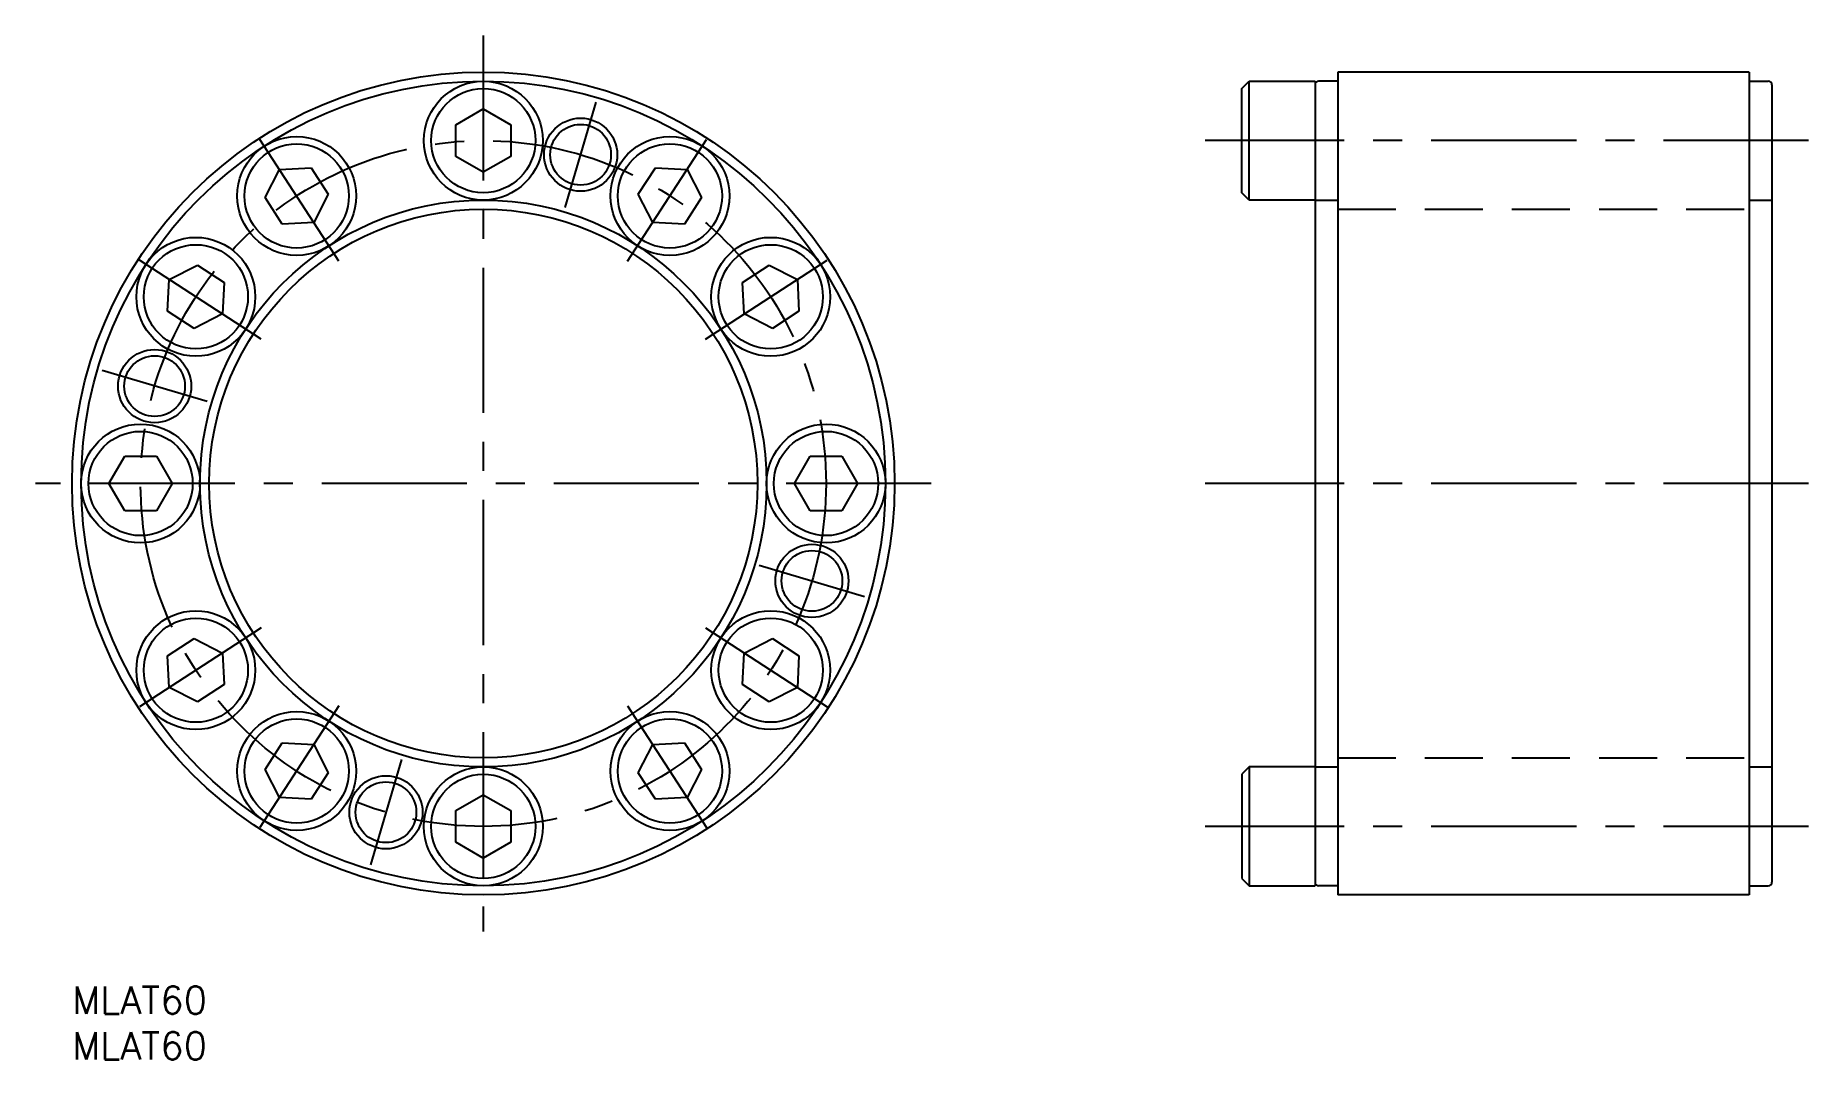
# Model space of a CAD drawing. Extents: x -4 to 190, y -8 to 104.
import ezdxf

# ---------------------------------------------------------------- set-up
doc = ezdxf.new("R2010")
doc.units = 0
doc.header["$LTSCALE"] = 0.5
doc.linetypes.add('CENTER', pattern=[50.8, 31.75, -6.35, 6.35, -6.35])
doc.linetypes.add('DASHED', pattern=[19.05, 12.7, -6.35])
for name, color, linetype in [('MSM_CENTER', 1, 'CENTER'), ('MSM_CONTINUOUS', 7, 'CONTINUOUS'), ('MSM_DASHED', 4, 'DASHED'), ('MSM_NARROW', 5, 'CONTINUOUS'), ('MSM_PART_NUMBER', 7, 'CONTINUOUS')]:
    doc.layers.add(name, color=color, linetype=linetype)
doc.styles.get("Standard").update_dxf_attribs({"font": 'txt.shx', "height": 3, "bigfont": 'bigfont.shx'})

# ---------------------------------------------------------------- blocks, each defined once
blk = doc.blocks.new('*U3')
at = {"layer": 'MSM_PART_NUMBER'}
blk.add_text('MLAT60', height=3, dxfattribs=at).set_placement((0, -3))
blk = doc.blocks.new('*U4')
at = {"layer": 'MSM_PART_NUMBER'}
blk.add_text('MLAT60', height=3, dxfattribs=at).set_placement((0, -8))

msp = doc.modelspace()

# ---------------------------------------------------------------- linework, layer by layer
at = {"layer": 'MSM_CENTER'}
for p, q in [((45, 104), (45, 6)), ((53.95, 85.2), (57.35, 96.71)), ((29.21, 79.32), (19.95, 93.58)), ((60.79, 79.32), (70.05, 93.58)), ((190, 92.5), (124, 92.5)), ((20.68, 70.79), (6.42, 80.05)), ((69.32, 70.79), (83.58, 80.05)), ((14.8, 63.95), (3.29, 67.35)), ((94, 55), (-4, 55)), ((190, 55), (124, 55)), ((75.2, 46.05), (86.71, 42.65)), ((20.68, 39.21), (6.42, 29.95)), ((69.32, 39.21), (83.58, 29.95)), ((29.21, 30.68), (19.95, 16.42)), ((60.79, 30.68), (70.05, 16.42)), ((36.05, 24.8), (32.65, 13.29)), ((190, 17.5), (124, 17.5))]:
    msp.add_line(p, q, dxfattribs=at)
msp.add_circle((45, 55), 37.5, dxfattribs=at)
at = {"layer": 'MSM_CONTINUOUS'}
for p, q in [((128, 98.2), (128.8, 99)), ((128.8, 86), (128.8, 99)), ((128.8, 99), (136, 99)), ((136, 99), (136, 11)), ((138.5, 99), (136.4, 99)), ((138.5, 100), (138.5, 10)), ((183.5, 100), (138.5, 100)), ((183.5, 100), (183.5, 10)), ((183.5, 99), (185.6, 99)), ((128, 86.8), (128, 98.2)), ((186, 98.6), (186, 11.4)), ((42, 94.23), (45, 95.96)), ((45, 95.96), (48, 94.23)), ((42, 90.77), (42, 94.23)), ((48, 94.23), (48, 90.77)), ((21.12, 86.27), (22.69, 89.36)), ((22.69, 89.36), (26.15, 89.54)), ((26.15, 89.54), (28.04, 86.63)), ((45, 89.04), (42, 90.77)), ((48, 90.77), (45, 89.04)), ((61.96, 86.63), (63.85, 89.54)), ((63.85, 89.54), (67.31, 89.36)), ((67.31, 89.36), (68.88, 86.27)), ((23, 83.36), (21.12, 86.27)), ((28.04, 86.63), (26.46, 83.54)), ((63.54, 83.54), (61.96, 86.63)), ((68.88, 86.27), (67, 83.36)), ((128.8, 86), (128, 86.8)), ((136, 86), (128.8, 86)), ((26.46, 83.54), (23, 83.36)), ((67, 83.36), (63.54, 83.54)), ((10.64, 77.31), (13.73, 78.88)), ((13.73, 78.88), (16.64, 77)), ((73.36, 77), (76.27, 78.88)), ((76.27, 78.88), (79.36, 77.31)), ((10.46, 73.85), (10.64, 77.31)), ((16.64, 77), (16.46, 73.54)), ((73.54, 73.54), (73.36, 77)), ((79.36, 77.31), (79.54, 73.85)), ((13.37, 71.96), (10.46, 73.85)), ((79.54, 73.85), (76.63, 71.96)), ((16.46, 73.54), (13.37, 71.96)), ((76.63, 71.96), (73.54, 73.54)), ((4.04, 55), (5.77, 58)), ((5.77, 58), (9.23, 58)), ((9.23, 58), (10.96, 55)), ((79.04, 55), (80.77, 58)), ((80.77, 58), (84.23, 58)), ((84.23, 58), (85.96, 55)), ((5.77, 52), (4.04, 55)), ((10.96, 55), (9.23, 52)), ((80.77, 52), (79.04, 55)), ((85.96, 55), (84.23, 52)), ((9.23, 52), (5.77, 52)), ((84.23, 52), (80.77, 52)), ((10.46, 36.15), (13.37, 38.04)), ((13.37, 38.04), (16.46, 36.46)), ((73.54, 36.46), (76.63, 38.04)), ((76.63, 38.04), (79.54, 36.15)), ((10.64, 32.69), (10.46, 36.15)), ((16.46, 36.46), (16.64, 33)), ((73.36, 33), (73.54, 36.46)), ((79.54, 36.15), (79.36, 32.69)), ((16.64, 33), (13.73, 31.12)), ((76.27, 31.12), (73.36, 33)), ((13.73, 31.12), (10.64, 32.69)), ((79.36, 32.69), (76.27, 31.12)), ((21.12, 23.73), (23, 26.64)), ((23, 26.64), (26.46, 26.46)), ((26.46, 26.46), (28.04, 23.37)), ((61.96, 23.37), (63.54, 26.46)), ((63.54, 26.46), (67, 26.64)), ((67, 26.64), (68.88, 23.73)), ((22.69, 20.64), (21.12, 23.73)), ((28.04, 23.37), (26.15, 20.46)), ((63.85, 20.46), (61.96, 23.37)), ((68.88, 23.73), (67.31, 20.64)), ((128.8, 24), (128, 23.2)), ((128.8, 24), (128.8, 11)), ((136, 24), (128.8, 24)), ((128, 23.2), (128, 11.8)), ((26.15, 20.46), (22.69, 20.64)), ((42, 19.23), (45, 20.96)), ((45, 20.96), (48, 19.23)), ((67.31, 20.64), (63.85, 20.46)), ((42, 15.77), (42, 19.23)), ((48, 19.23), (48, 15.77)), ((45, 14.04), (42, 15.77)), ((48, 15.77), (45, 14.04)), ((128, 11.8), (128.8, 11)), ((128.8, 11), (136, 11)), ((138.5, 11), (136.4, 11)), ((183.5, 10), (138.5, 10)), ((183.5, 11), (185.6, 11))]:
    msp.add_line(p, q, dxfattribs=at)
for centre, radius in [((45, 55), 45), ((45, 55), 44), ((45, 92.5), 6.5), ((45, 92.5), 5.7), ((55.65, 90.96), 3.32), ((24.58, 86.45), 6.5), ((24.58, 86.45), 5.7), ((65.42, 86.45), 6.5), ((65.42, 86.45), 5.7), ((45, 55), 31), ((45, 55), 30), ((13.55, 75.42), 6.5), ((76.45, 75.42), 6.5), ((13.55, 75.42), 5.7), ((76.45, 75.42), 5.7), ((9.04, 65.65), 3.32), ((7.5, 55), 6.5), ((7.5, 55), 5.7), ((82.5, 55), 6.5), ((82.5, 55), 5.7), ((80.96, 44.35), 3.32), ((13.55, 34.58), 6.5), ((76.45, 34.58), 6.5), ((13.55, 34.58), 5.7), ((76.45, 34.58), 5.7), ((24.58, 23.55), 6.5), ((24.58, 23.55), 5.7), ((65.42, 23.55), 6.5), ((65.42, 23.55), 5.7), ((45, 17.5), 6.5), ((34.35, 19.04), 3.32), ((45, 17.5), 5.7)]:
    msp.add_circle(centre, radius, dxfattribs=at)
for centre, start, end in [((136.4, 98.6), 90, 180), ((185.6, 98.6), 0, 90), ((136.4, 11.4), 180, 270), ((185.6, 11.4), 270, 0)]:
    msp.add_arc(centre, 0.4, start, end, dxfattribs=at)
at = {"layer": 'MSM_DASHED'}
for p, q in [((136, 86), (138.5, 86)), ((183.5, 86), (186, 86)), ((138.5, 85), (183.5, 85)), ((136, 24), (138.5, 24)), ((138.5, 25), (183.5, 25)), ((183.5, 24), (186, 24))]:
    msp.add_line(p, q, dxfattribs=at)
at = {"layer": 'MSM_NARROW'}
for centre in [(55.65, 90.96), (9.04, 65.65), (80.96, 44.35), (34.35, 19.04)]:
    msp.add_circle(centre, 4, dxfattribs=at)

# ---------------------------------------------------------------- block references
at = {"layer": 'MSM_CONTINUOUS'}
for name in ['*U3', '*U4']:
    msp.add_blockref(name, (0, 0), dxfattribs=at)

doc.saveas('drawing.dxf')
